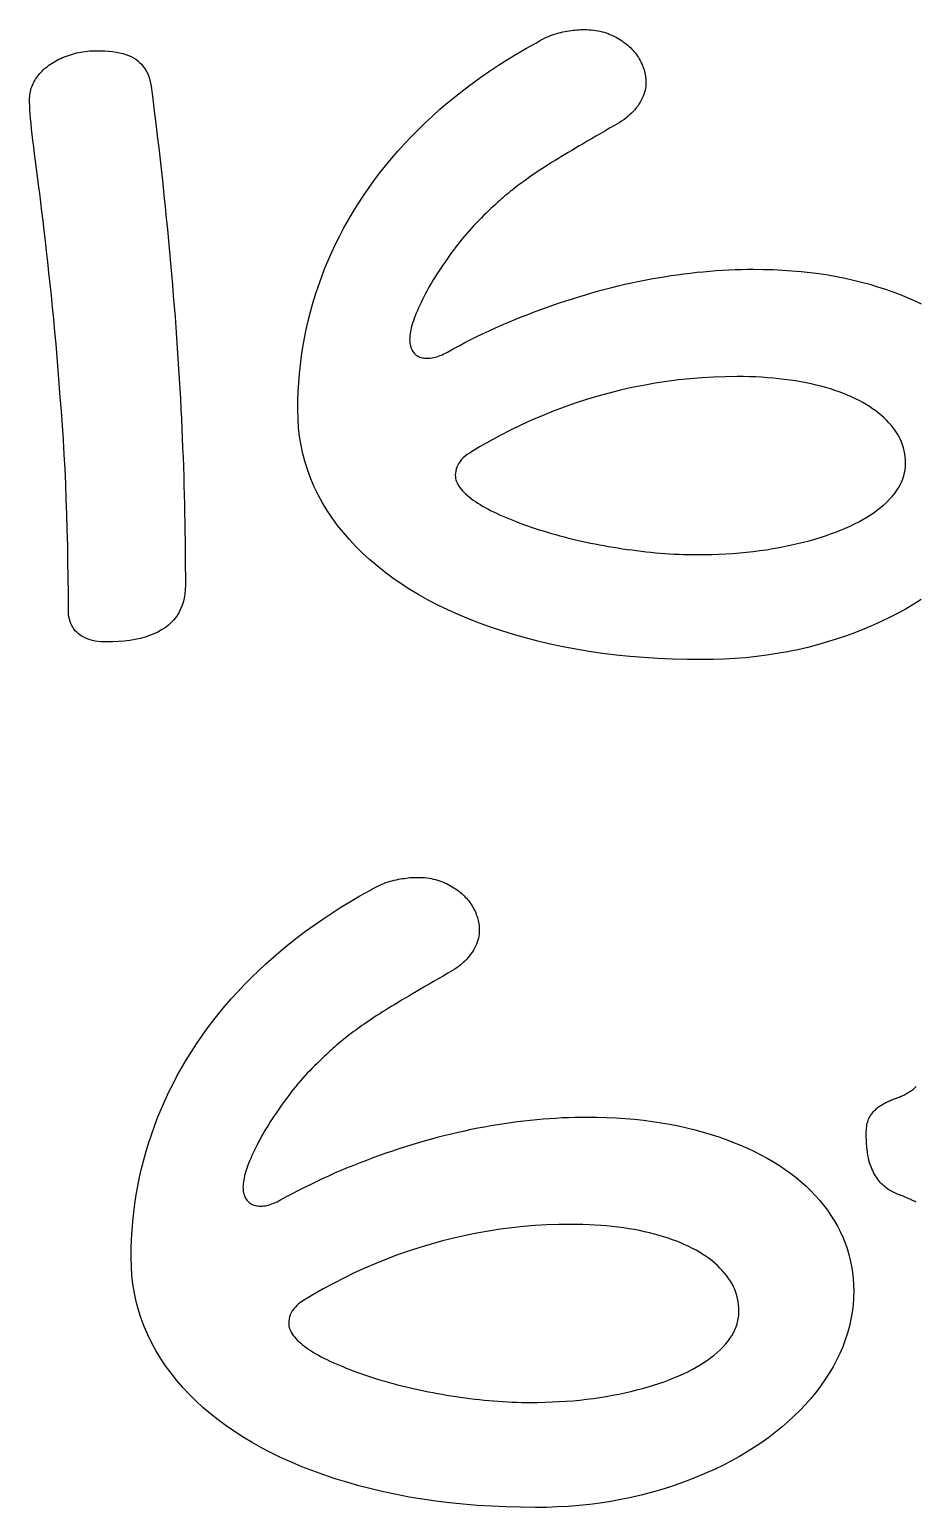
# Model space of a CAD drawing. Header units: millimetres. Extents: x 0 to 54.3, y 0.2 to 27.6.
# Drawn here: x 30.483 to 33.247, y 6.169 to 10.779 of the extents above; entities that cross this region are included whole.
import ezdxf

# ---------------------------------------------------------------- set-up
doc = ezdxf.new("R2010")
doc.units = ezdxf.units.MM

msp = doc.modelspace()

# ---------------------------------------------------------------- linework, layer by layer
for points in [[(33.2652, 9.0014), (33.242, 8.9868), (33.2181, 8.9726), (33.1935, 8.959), (33.1682, 8.9459), (33.1423, 8.9333), (33.1157, 8.9213), (33.0884, 8.9097), (33.0605, 8.8987), (33.0319, 8.8882), (33.0026, 8.8783), (32.9727, 8.8688), (32.9422, 8.86), (32.9113, 8.8519), (32.8801, 8.8446), (32.8484, 8.8381), (32.8164, 8.8324), (32.7839, 8.8274), (32.7511, 8.8232), (32.7179, 8.8197), (32.6842, 8.8171), (32.6502, 8.8151), (32.6158, 8.814), (32.581, 8.8136), (32.5347, 8.814), (32.4891, 8.8152), (32.4441, 8.8172), (32.3998, 8.82), (32.3562, 8.8236), (32.3132, 8.8281), (32.2709, 8.8333), (32.2292, 8.8393), (32.1882, 8.8462), (32.1478, 8.8538), (32.1081, 8.8622), (32.0691, 8.8715), (32.0308, 8.8814), (31.9934, 8.892), (31.957, 8.9032), (31.9215, 8.9151), (31.8869, 8.9276), (31.8532, 8.9407), (31.8204, 8.9544), (31.7885, 8.9688), (31.7576, 8.9838), (31.7276, 8.9994), (31.6984, 9.0157), (31.6702, 9.0326), (31.643, 9.0501), (31.6168, 9.0681), (31.5917, 9.0867), (31.5676, 9.1059), (31.5445, 9.1256), (31.5224, 9.1459), (31.5015, 9.1667), (31.4815, 9.1881), (31.4626, 9.21), (31.4447, 9.2325), (31.4279, 9.2556), (31.4121, 9.2792), (31.3974, 9.3033), (31.384, 9.3277), (31.3719, 9.3526), (31.3611, 9.3778), (31.3516, 9.4034), (31.3433, 9.4294), (31.3363, 9.4558), (31.3305, 9.4826), (31.3261, 9.5097), (31.3229, 9.5373), (31.321, 9.5652), (31.3204, 9.5935), (31.3207, 9.6216), (31.3217, 9.6497), (31.3233, 9.6777), (31.3256, 9.7055), (31.3286, 9.7333), (31.3322, 9.7611), (31.3364, 9.7887), (31.3413, 9.8162), (31.3469, 9.8437), (31.3531, 9.8711), (31.36, 9.8983), (31.3675, 9.9255), (31.3757, 9.9526), (31.3846, 9.9794), (31.394, 10.006), (31.4041, 10.0324), (31.4149, 10.0585), (31.4263, 10.0844), (31.4383, 10.1101), (31.451, 10.1356), (31.4644, 10.1609), (31.4783, 10.1859), (31.4929, 10.2107), (31.5082, 10.2353), (31.5241, 10.2597), (31.5406, 10.2838), (31.5578, 10.3076), (31.5756, 10.3311), (31.594, 10.3543), (31.613, 10.3773), (31.6327, 10.4), (31.653, 10.4225), (31.674, 10.4447), (31.6955, 10.4666), (31.7177, 10.4882), (31.7406, 10.5095), (31.764, 10.5306), (31.7881, 10.5513), (31.8129, 10.5716), (31.8383, 10.5915), (31.8643, 10.6111), (31.891, 10.6304), (31.9183, 10.6493), (31.9463, 10.6678), (31.9749, 10.686), (32.0042, 10.7038), (32.0341, 10.7212), (32.0646, 10.7383), (32.0646, 10.7383), (32.0709, 10.7421), (32.0771, 10.7457), (32.0834, 10.749), (32.0897, 10.7522), (32.0961, 10.7552), (32.1024, 10.7579), (32.1088, 10.7605), (32.1153, 10.7629), (32.1217, 10.765), (32.1282, 10.767), (32.1347, 10.7688), (32.1412, 10.7704), (32.1477, 10.7718), (32.1541, 10.7731), (32.1604, 10.7743), (32.1667, 10.7753), (32.1729, 10.7763), (32.179, 10.7771), (32.1851, 10.7777), (32.191, 10.7783), (32.1969, 10.7787), (32.2028, 10.779), (32.2085, 10.7792), (32.2142, 10.7793), (32.2215, 10.7792), (32.2288, 10.7789), (32.2359, 10.7783), (32.2429, 10.7776), (32.2497, 10.7767), (32.2565, 10.7755), (32.2631, 10.7741), (32.2696, 10.7726), (32.2759, 10.7708), (32.2822, 10.7688), (32.2883, 10.7666), (32.2943, 10.7642), (32.3002, 10.7616), (32.3059, 10.7589), (32.3114, 10.7561), (32.3169, 10.7532), (32.3221, 10.7501), (32.3272, 10.747), (32.3322, 10.7438), (32.337, 10.7404), (32.3417, 10.7369), (32.3462, 10.7334), (32.3506, 10.7297), (32.3548, 10.7259), (32.3589, 10.722), (32.3628, 10.718), (32.3666, 10.7139), (32.3702, 10.7097), (32.3736, 10.7055), (32.3769, 10.7012), (32.38, 10.6967), (32.3829, 10.6922), (32.3857, 10.6876), (32.3883, 10.683), (32.3908, 10.6782), (32.3931, 10.6733), (32.3953, 10.6685), (32.3972, 10.6636), (32.399, 10.6587), (32.4005, 10.6539), (32.4019, 10.649), (32.4031, 10.6442), (32.4042, 10.6394), (32.405, 10.6346), (32.4056, 10.6298), (32.4061, 10.625), (32.4064, 10.6202), (32.4065, 10.6155), (32.4063, 10.609), (32.4058, 10.6025), (32.4049, 10.5961), (32.4036, 10.5898), (32.402, 10.5835), (32.4, 10.5772), (32.3977, 10.571), (32.395, 10.5648), (32.3919, 10.5587), (32.3885, 10.5527), (32.3848, 10.5467), (32.3807, 10.5407), (32.3762, 10.5348), (32.3715, 10.5291), (32.3665, 10.5236), (32.3612, 10.5181), (32.3556, 10.5129), (32.3497, 10.5078), (32.3436, 10.5028), (32.3371, 10.498), (32.3304, 10.4933), (32.3234, 10.4888), (32.3161, 10.4844), (32.3085, 10.4802), (32.2933, 10.4714), (32.2785, 10.4628), (32.2641, 10.4545), (32.2502, 10.4463), (32.2366, 10.4384), (32.2235, 10.4308), (32.2108, 10.4233), (32.1985, 10.4161), (32.1867, 10.4091), (32.1753, 10.4023), (32.1642, 10.3957), (32.1536, 10.3894), (32.1434, 10.3832), (32.1334, 10.3771), (32.1236, 10.3711), (32.1142, 10.3652), (32.105, 10.3594), (32.096, 10.3537), (32.0873, 10.3482), (32.0789, 10.3427), (32.0707, 10.3373), (32.0628, 10.332), (32.0551, 10.3268), (32.0477, 10.3217), (32.0405, 10.3167), (32.0335, 10.3117), (32.0266, 10.3068), (32.0199, 10.3019), (32.0134, 10.2971), (32.007, 10.2923), (32.0007, 10.2876), (31.9947, 10.2829), (31.9888, 10.2783), (31.983, 10.2737), (31.9774, 10.2692), (31.972, 10.2647), (31.9667, 10.2602), (31.9613, 10.2557), (31.956, 10.251), (31.9507, 10.2463), (31.9453, 10.2415), (31.94, 10.2367), (31.9346, 10.2317), (31.9293, 10.2267), (31.924, 10.2217), (31.9186, 10.2165), (31.9133, 10.2113), (31.9079, 10.206), (31.9002, 10.1988), (31.8926, 10.1914), (31.885, 10.1838), (31.8775, 10.1761), (31.87, 10.1682), (31.8625, 10.1601), (31.8551, 10.1519), (31.8478, 10.1434), (31.8405, 10.1349), (31.8332, 10.1261), (31.826, 10.1171), (31.8189, 10.108), (31.8118, 10.0988), (31.8049, 10.0897), (31.7981, 10.0805), (31.7915, 10.0713), (31.785, 10.0622), (31.7786, 10.0531), (31.7724, 10.0439), (31.7663, 10.0348), (31.7603, 10.0257), (31.7545, 10.0167), (31.7488, 10.0076), (31.7432, 9.9985), (31.7378, 9.9895), (31.7326, 9.9806), (31.7275, 9.9717), (31.7227, 9.9628), (31.7179, 9.954), (31.7134, 9.9453), (31.709, 9.9367), (31.7049, 9.9281), (31.7008, 9.9196), (31.697, 9.9111), (31.6933, 9.9027), (31.6898, 9.8944), (31.6865, 9.8862), (31.6836, 9.8782), (31.6809, 9.8706), (31.6784, 9.8631), (31.6763, 9.8559), (31.6745, 9.849), (31.6729, 9.8423), (31.6716, 9.8358), (31.6706, 9.8296), (31.6699, 9.8236), (31.6695, 9.8179), (31.6693, 9.8125), (31.6694, 9.8081), (31.6697, 9.8039), (31.6702, 9.7998), (31.6709, 9.7959), (31.6718, 9.7921), (31.6729, 9.7884), (31.6742, 9.7849), (31.6757, 9.7816), (31.6774, 9.7784), (31.6792, 9.7754), (31.6813, 9.7725), (31.6836, 9.7697), (31.686, 9.7672), (31.6887, 9.7648), (31.6915, 9.7627), (31.6945, 9.7608), (31.6976, 9.7592), (31.7009, 9.7577), (31.7044, 9.7565), (31.7081, 9.7555), (31.712, 9.7547), (31.716, 9.7542), (31.7202, 9.7538), (31.7245, 9.7537), (31.7293, 9.7538), (31.7342, 9.7543), (31.7391, 9.7549), (31.7441, 9.7559), (31.7492, 9.7571), (31.7544, 9.7586), (31.7596, 9.7604), (31.7649, 9.7624), (31.7703, 9.7647), (31.7757, 9.7673), (31.7813, 9.7702), (31.7869, 9.7733), (31.805, 9.7833), (31.8234, 9.7931), (31.8419, 9.8028), (31.8605, 9.8123), (31.8794, 9.8216), (31.8984, 9.8307), (31.9175, 9.8397), (31.9368, 9.8485), (31.9563, 9.8571), (31.9759, 9.8655), (31.9957, 9.8738), (32.0156, 9.8819), (32.0357, 9.8898), (32.0558, 9.8975), (32.0759, 9.9051), (32.0961, 9.9124), (32.1163, 9.9195), (32.1365, 9.9264), (32.1568, 9.9331), (32.1771, 9.9397), (32.1974, 9.946), (32.2178, 9.9521), (32.2382, 9.9581), (32.2587, 9.9638), (32.2792, 9.9693), (32.2996, 9.9746), (32.3201, 9.9797), (32.3406, 9.9845), (32.3611, 9.9891), (32.3815, 9.9934), (32.402, 9.9975), (32.4225, 10.0014), (32.443, 10.005), (32.4634, 10.0084), (32.4839, 10.0116), (32.5044, 10.0146), (32.5248, 10.0173), (32.5452, 10.0197), (32.5654, 10.022), (32.5855, 10.024), (32.6055, 10.0257), (32.6255, 10.0272), (32.6453, 10.0285), (32.665, 10.0296), (32.6847, 10.0304), (32.7042, 10.031), (32.7237, 10.0314), (32.743, 10.0315), (32.7733, 10.0312), (32.8033, 10.0304), (32.8328, 10.029), (32.8619, 10.027), (32.8906, 10.0245), (32.9188, 10.0215), (32.9466, 10.0178), (32.9741, 10.0137), (33.0011, 10.0089), (33.0276, 10.0037), (33.0538, 9.9978), (33.0795, 9.9914), (33.1047, 9.9845), (33.1294, 9.9772), (33.1534, 9.9694), (33.1768, 9.9612), (33.1997, 9.9526), (33.2219, 9.9436), (33.2436, 9.9341), (33.2647, 9.9241)], [(33.2485, 7.1212), (33.245, 7.1231), (33.2415, 7.1249), (33.2379, 7.1267), (33.2343, 7.1284), (33.2305, 7.1302), (33.2267, 7.1319), (33.2228, 7.1336), (33.2188, 7.1354), (33.2148, 7.1371), (33.2107, 7.1387), (33.2065, 7.1404), (33.2022, 7.1421), (33.1979, 7.1437), (33.1935, 7.1454), (33.189, 7.1471), (33.1847, 7.1489), (33.1804, 7.1509), (33.1762, 7.153), (33.1721, 7.1552), (33.1681, 7.1576), (33.1641, 7.1601), (33.1602, 7.1628), (33.1564, 7.1656), (33.1527, 7.1685), (33.149, 7.1716), (33.1454, 7.1748), (33.1419, 7.1781), (33.1384, 7.1818), (33.1351, 7.1857), (33.1318, 7.1898), (33.1287, 7.1942), (33.1256, 7.1988), (33.1226, 7.2037), (33.1197, 7.2088), (33.1168, 7.2141), (33.1141, 7.2198), (33.1114, 7.2256), (33.1089, 7.2317), (33.1065, 7.2382), (33.1043, 7.245), (33.1023, 7.2522), (33.1005, 7.2598), (33.0989, 7.2678), (33.0975, 7.2762), (33.0964, 7.285), (33.0954, 7.2942), (33.0947, 7.3038), (33.0942, 7.3138), (33.0939, 7.3242), (33.0937, 7.335), (33.0938, 7.3408), (33.0941, 7.3464), (33.0946, 7.3519), (33.0952, 7.3571), (33.0961, 7.362), (33.0971, 7.3668), (33.0983, 7.3714), (33.0997, 7.3758), (33.1013, 7.3799), (33.103, 7.3838), (33.105, 7.3876), (33.1071, 7.3911), (33.1094, 7.3944), (33.1118, 7.3977), (33.1142, 7.4008), (33.1168, 7.4038), (33.1195, 7.4068), (33.1222, 7.4096), (33.1251, 7.4122), (33.1281, 7.4148), (33.1311, 7.4173), (33.1343, 7.4196), (33.1376, 7.4219), (33.1409, 7.424), (33.1444, 7.4261), (33.1478, 7.4281), (33.1513, 7.43), (33.1549, 7.4318), (33.1585, 7.4336), (33.1621, 7.4354), (33.1657, 7.437), (33.1694, 7.4387), (33.1731, 7.4402), (33.1769, 7.4417), (33.1807, 7.4431), (33.1846, 7.4445), (33.1884, 7.4459), (33.1922, 7.4473), (33.196, 7.4488), (33.1997, 7.4503), (33.2034, 7.4519), (33.207, 7.4536), (33.2107, 7.4554), (33.2142, 7.4572), (33.2178, 7.459), (33.2213, 7.4609), (33.2247, 7.4629), (33.2282, 7.465), (33.2315, 7.4671), (33.2348, 7.4693), (33.238, 7.4716), (33.241, 7.474), (33.244, 7.4764), (33.2469, 7.479), (33.2496, 7.4816)]]:
    msp.add_lwpolyline(points)
for points in [[(30.4835, 10.5603), (30.4836, 10.5656), (30.484, 10.5708), (30.4845, 10.576), (30.4853, 10.5812), (30.4863, 10.5862), (30.4875, 10.5912), (30.489, 10.5962), (30.4906, 10.601), (30.4925, 10.6059), (30.4946, 10.6106), (30.497, 10.6153), (30.4995, 10.6199), (30.5023, 10.6245), (30.5052, 10.6289), (30.5083, 10.6333), (30.5116, 10.6375), (30.5151, 10.6417), (30.5187, 10.6457), (30.5225, 10.6497), (30.5264, 10.6536), (30.5306, 10.6573), (30.5349, 10.661), (30.5394, 10.6645), (30.5441, 10.668), (30.5489, 10.6714), (30.5538, 10.6746), (30.5589, 10.6777), (30.5641, 10.6808), (30.5695, 10.6837), (30.575, 10.6865), (30.5806, 10.6892), (30.5864, 10.6917), (30.5923, 10.6942), (30.5983, 10.6966), (30.6045, 10.6988), (30.6108, 10.7009), (30.6172, 10.7029), (30.6237, 10.7048), (30.6302, 10.7064), (30.6368, 10.7079), (30.6435, 10.7092), (30.6502, 10.7103), (30.657, 10.7112), (30.6638, 10.712), (30.6707, 10.7126), (30.6777, 10.7131), (30.6847, 10.7133), (30.6918, 10.7134), (30.7055, 10.7132), (30.7185, 10.7127), (30.7309, 10.7117), (30.7427, 10.7104), (30.7538, 10.7088), (30.7644, 10.7067), (30.7743, 10.7043), (30.7836, 10.7015), (30.7923, 10.6984), (30.8004, 10.6949), (30.8079, 10.691), (30.8147, 10.6867), (30.821, 10.682), (30.8269, 10.677), (30.8324, 10.6715), (30.8374, 10.6655), (30.8421, 10.6592), (30.8463, 10.6524), (30.8501, 10.6452), (30.8535, 10.6376), (30.8564, 10.6296), (30.859, 10.6212), (30.8611, 10.6123), (30.8628, 10.603), (30.8677, 10.5637), (30.8726, 10.5248), (30.8773, 10.4862), (30.8819, 10.448), (30.8863, 10.4102), (30.8906, 10.3727), (30.8947, 10.3355), (30.8988, 10.2987), (30.9027, 10.2623), (30.9064, 10.2263), (30.91, 10.1906), (30.9135, 10.1552), (30.9169, 10.1202), (30.9201, 10.0854), (30.9232, 10.0509), (30.9263, 10.0167), (30.9292, 9.9828), (30.932, 9.9491), (30.9347, 9.9157), (30.9373, 9.8826), (30.9397, 9.8497), (30.9421, 9.8172), (30.9443, 9.7849), (30.9465, 9.7528), (30.9485, 9.721), (30.9504, 9.6895), (30.9522, 9.6581), (30.954, 9.627), (30.9556, 9.5961), (30.9571, 9.5654), (30.9586, 9.535), (30.9599, 9.5047), (30.9611, 9.4747), (30.9623, 9.4449), (30.9633, 9.4154), (30.9643, 9.386), (30.9651, 9.3569), (30.9659, 9.3279), (30.9666, 9.2991), (30.9672, 9.2704), (30.9678, 9.2419), (30.9683, 9.2135), (30.9687, 9.1854), (30.969, 9.1573), (30.9693, 9.1295), (30.9694, 9.1018), (30.9696, 9.0742), (30.9696, 9.0468), (30.9692, 9.0323), (30.9678, 9.0184), (30.9656, 9.0051), (30.9626, 8.9924), (30.9586, 8.9804), (30.9538, 8.969), (30.9481, 8.9581), (30.9415, 8.9479), (30.934, 8.9383), (30.9257, 8.9294), (30.9165, 8.921), (30.9064, 8.9133), (30.8955, 8.9062), (30.8837, 8.8997), (30.8712, 8.8938), (30.8578, 8.8886), (30.8437, 8.8839), (30.8287, 8.8799), (30.813, 8.8765), (30.7964, 8.8737), (30.779, 8.8716), (30.7609, 8.87), (30.7419, 8.8691), (30.7221, 8.8688), (30.7131, 8.869), (30.7044, 8.8695), (30.696, 8.8704), (30.688, 8.8717), (30.6803, 8.8733), (30.6729, 8.8753), (30.6659, 8.8776), (30.6592, 8.8803), (30.6528, 8.8833), (30.6468, 8.8867), (30.6411, 8.8905), (30.6358, 8.8946), (30.6308, 8.8991), (30.6262, 8.9039), (30.6221, 8.909), (30.6184, 8.9145), (30.6152, 8.9203), (30.6124, 8.9264), (30.61, 8.9329), (30.6081, 8.9397), (30.6065, 8.9469), (30.6055, 8.9543), (30.6048, 8.9621), (30.6046, 8.9703), (30.6045, 9.0211), (30.6041, 9.0713), (30.6034, 9.121), (30.6025, 9.1702), (30.6013, 9.2188), (30.5999, 9.267), (30.5982, 9.3145), (30.5963, 9.3616), (30.5941, 9.4081), (30.5916, 9.4541), (30.5889, 9.4996), (30.5859, 9.5445), (30.5828, 9.5887), (30.5795, 9.6322), (30.5763, 9.6748), (30.5729, 9.7165), (30.5695, 9.7575), (30.5661, 9.7976), (30.5626, 9.8368), (30.559, 9.8753), (30.5554, 9.9129), (30.5516, 9.9497), (30.5479, 9.9857), (30.5441, 10.0208), (30.5402, 10.055), (30.5365, 10.0883), (30.5328, 10.1207), (30.5291, 10.1521), (30.5255, 10.1825), (30.522, 10.212), (30.5186, 10.2405), (30.5152, 10.2681), (30.5118, 10.2947), (30.5086, 10.3204), (30.5054, 10.3451), (30.5022, 10.3689), (30.4992, 10.3916), (30.4965, 10.413), (30.494, 10.4333), (30.4918, 10.4523), (30.4899, 10.4701), (30.4882, 10.4866), (30.4868, 10.502), (30.4856, 10.5161), (30.4847, 10.529), (30.484, 10.5406), (30.4836, 10.5511), (30.4835, 10.5603)], [(33.2166, 9.4261), (33.2163, 9.4361), (33.2155, 9.446), (33.2142, 9.4557), (33.2124, 9.4653), (33.21, 9.4747), (33.207, 9.484), (33.2036, 9.4931), (33.1996, 9.5021), (33.1951, 9.5109), (33.19, 9.5196), (33.1844, 9.5281), (33.1783, 9.5365), (33.1717, 9.5447), (33.1647, 9.5527), (33.1573, 9.5605), (33.1494, 9.5681), (33.1412, 9.5756), (33.1325, 9.5828), (33.1234, 9.5898), (33.1138, 9.5966), (33.1039, 9.6033), (33.0935, 9.6097), (33.0827, 9.6159), (33.0715, 9.622), (33.0599, 9.6278), (33.0479, 9.6334), (33.0354, 9.6388), (33.0226, 9.6439), (33.0094, 9.6488), (32.9958, 9.6536), (32.9818, 9.658), (32.9674, 9.6623), (32.9526, 9.6664), (32.9375, 9.6702), (32.9219, 9.6738), (32.9059, 9.6771), (32.8896, 9.6803), (32.873, 9.6831), (32.8561, 9.6857), (32.8389, 9.688), (32.8215, 9.6901), (32.8037, 9.6918), (32.7857, 9.6933), (32.7674, 9.6946), (32.7488, 9.6955), (32.73, 9.6962), (32.7108, 9.6966), (32.6914, 9.6967), (32.6543, 9.6963), (32.6174, 9.695), (32.5807, 9.6929), (32.5441, 9.6899), (32.5076, 9.6861), (32.4712, 9.6814), (32.435, 9.6758), (32.399, 9.6694), (32.363, 9.6622), (32.3272, 9.6541), (32.2915, 9.6451), (32.256, 9.6353), (32.2207, 9.6247), (32.1858, 9.6133), (32.1512, 9.6012), (32.117, 9.5883), (32.0832, 9.5747), (32.0497, 9.5603), (32.0166, 9.5452), (31.9838, 9.5293), (31.9514, 9.5126), (31.9193, 9.4952), (31.8876, 9.4771), (31.8563, 9.4581), (31.8492, 9.4533), (31.8427, 9.4483), (31.8368, 9.4431), (31.8316, 9.4378), (31.8269, 9.4322), (31.8229, 9.4265), (31.8195, 9.4207), (31.8167, 9.4146), (31.8146, 9.4084), (31.813, 9.402), (31.8121, 9.3954), (31.8118, 9.3887), (31.812, 9.384), (31.8127, 9.3792), (31.8138, 9.3744), (31.8153, 9.3696), (31.8173, 9.3648), (31.8198, 9.36), (31.8227, 9.3552), (31.826, 9.3503), (31.8298, 9.3455), (31.834, 9.3406), (31.8387, 9.3357), (31.8438, 9.3308), (31.8493, 9.326), (31.8552, 9.3211), (31.8613, 9.3163), (31.8678, 9.3116), (31.8746, 9.3068), (31.8817, 9.3021), (31.8891, 9.2975), (31.8968, 9.2929), (31.9049, 9.2883), (31.9133, 9.2837), (31.922, 9.2792), (31.9311, 9.2748), (31.9404, 9.2703), (31.95, 9.2659), (31.9599, 9.2615), (31.97, 9.2571), (31.9805, 9.2528), (31.9912, 9.2485), (32.0021, 9.2442), (32.0134, 9.2399), (32.0249, 9.2357), (32.0367, 9.2315), (32.0487, 9.2273), (32.0611, 9.2231), (32.0736, 9.219), (32.0862, 9.215), (32.099, 9.2111), (32.1119, 9.2073), (32.1249, 9.2036), (32.1381, 9.2), (32.1513, 9.1965), (32.1647, 9.193), (32.1782, 9.1897), (32.1919, 9.1865), (32.2056, 9.1834), (32.2195, 9.1804), (32.2335, 9.1775), (32.2476, 9.1746), (32.2617, 9.1719), (32.2759, 9.1693), (32.2902, 9.1668), (32.3045, 9.1644), (32.319, 9.162), (32.3335, 9.1598), (32.348, 9.1577), (32.3627, 9.1557), (32.3774, 9.1537), (32.3922, 9.1519), (32.407, 9.1502), (32.4218, 9.1486), (32.4365, 9.1472), (32.4512, 9.146), (32.4658, 9.1449), (32.4804, 9.1439), (32.4949, 9.1431), (32.5093, 9.1424), (32.5238, 9.1419), (32.5381, 9.1415), (32.5524, 9.1413), (32.5667, 9.1412), (32.5894, 9.1414), (32.6119, 9.1418), (32.6341, 9.1426), (32.656, 9.1437), (32.6777, 9.1451), (32.6991, 9.1468), (32.7203, 9.1488), (32.7412, 9.1511), (32.7619, 9.1537), (32.7822, 9.1567), (32.8024, 9.1599), (32.8222, 9.1635), (32.8417, 9.1673), (32.8608, 9.1713), (32.8795, 9.1756), (32.8978, 9.1801), (32.9156, 9.1848), (32.9331, 9.1897), (32.9501, 9.1949), (32.9666, 9.2003), (32.9828, 9.2059), (32.9985, 9.2117), (33.0139, 9.2177), (33.0288, 9.224), (33.0432, 9.2305), (33.0571, 9.2371), (33.0704, 9.244), (33.0833, 9.251), (33.0956, 9.2582), (33.1073, 9.2656), (33.1186, 9.2732), (33.1293, 9.281), (33.1394, 9.2889), (33.1491, 9.2971), (33.1582, 9.3054), (33.1668, 9.3139), (33.1747, 9.3226), (33.182, 9.3314), (33.1886, 9.3403), (33.1944, 9.3493), (33.1996, 9.3585), (33.2041, 9.3678), (33.2079, 9.3772), (33.2111, 9.3867), (33.2135, 9.3964), (33.2152, 9.4062), (33.2163, 9.4161), (33.2166, 9.4261)], [(31.5447, 8.0935), (31.5509, 8.0973), (31.5572, 8.1008), (31.5635, 8.1042), (31.5698, 8.1073), (31.5762, 8.1103), (31.5825, 8.1131), (31.5889, 8.1157), (31.5953, 8.118), (31.6018, 8.1202), (31.6083, 8.1222), (31.6147, 8.124), (31.6213, 8.1255), (31.6278, 8.127), (31.6342, 8.1283), (31.6405, 8.1294), (31.6468, 8.1305), (31.653, 8.1314), (31.6591, 8.1322), (31.6651, 8.1329), (31.6711, 8.1335), (31.677, 8.1339), (31.6828, 8.1342), (31.6886, 8.1344), (31.6943, 8.1344), (31.7016, 8.1343), (31.7089, 8.134), (31.716, 8.1335), (31.723, 8.1328), (31.7298, 8.1318), (31.7366, 8.1307), (31.7432, 8.1293), (31.7497, 8.1277), (31.756, 8.1259), (31.7623, 8.1239), (31.7684, 8.1217), (31.7744, 8.1193), (31.7803, 8.1167), (31.786, 8.114), (31.7915, 8.1112), (31.7969, 8.1083), (31.8022, 8.1053), (31.8073, 8.1022), (31.8123, 8.0989), (31.8171, 8.0956), (31.8218, 8.0921), (31.8263, 8.0885), (31.8307, 8.0848), (31.8349, 8.081), (31.839, 8.0771), (31.8429, 8.0731), (31.8467, 8.0691), (31.8503, 8.0649), (31.8537, 8.0607), (31.857, 8.0563), (31.8601, 8.0519), (31.863, 8.0474), (31.8658, 8.0428), (31.8684, 8.0381), (31.8709, 8.0334), (31.8732, 8.0285), (31.8753, 8.0236), (31.8773, 8.0187), (31.8791, 8.0139), (31.8806, 8.009), (31.882, 8.0042), (31.8832, 7.9994), (31.8842, 7.9945), (31.8851, 7.9897), (31.8857, 7.9849), (31.8862, 7.9802), (31.8865, 7.9754), (31.8866, 7.9706), (31.8864, 7.9641), (31.8858, 7.9577), (31.8849, 7.9513), (31.8837, 7.9449), (31.8821, 7.9386), (31.8801, 7.9324), (31.8778, 7.9262), (31.8751, 7.92), (31.872, 7.9139), (31.8686, 7.9078), (31.8649, 7.9018), (31.8607, 7.8959), (31.8563, 7.89), (31.8516, 7.8843), (31.8466, 7.8787), (31.8413, 7.8733), (31.8357, 7.868), (31.8298, 7.8629), (31.8237, 7.8579), (31.8172, 7.8531), (31.8105, 7.8485), (31.8035, 7.8439), (31.7962, 7.8396), (31.7886, 7.8353), (31.7734, 7.8265), (31.7586, 7.818), (31.7442, 7.8096), (31.7303, 7.8015), (31.7167, 7.7936), (31.7036, 7.7859), (31.6909, 7.7785), (31.6786, 7.7712), (31.6668, 7.7642), (31.6553, 7.7574), (31.6443, 7.7509), (31.6337, 7.7445), (31.6235, 7.7383), (31.6135, 7.7322), (31.6037, 7.7263), (31.5943, 7.7204), (31.585, 7.7146), (31.5761, 7.7089), (31.5674, 7.7033), (31.5589, 7.6978), (31.5508, 7.6924), (31.5428, 7.6871), (31.5352, 7.6819), (31.5278, 7.6769), (31.5206, 7.6718), (31.5136, 7.6669), (31.5067, 7.6619), (31.5, 7.6571), (31.4934, 7.6522), (31.4871, 7.6475), (31.4808, 7.6428), (31.4748, 7.6381), (31.4689, 7.6335), (31.4631, 7.6289), (31.4575, 7.6244), (31.4521, 7.6199), (31.4468, 7.6154), (31.4414, 7.6108), (31.4361, 7.6062), (31.4308, 7.6015), (31.4254, 7.5967), (31.4201, 7.5918), (31.4147, 7.5869), (31.4094, 7.5819), (31.404, 7.5768), (31.3987, 7.5717), (31.3934, 7.5664), (31.388, 7.5611), (31.3803, 7.5539), (31.3727, 7.5465), (31.3651, 7.539), (31.3576, 7.5312), (31.3501, 7.5233), (31.3426, 7.5153), (31.3352, 7.507), (31.3279, 7.4986), (31.3206, 7.49), (31.3133, 7.4812), (31.3061, 7.4723), (31.299, 7.4632), (31.2919, 7.454), (31.285, 7.4448), (31.2782, 7.4357), (31.2716, 7.4265), (31.2651, 7.4174), (31.2587, 7.4082), (31.2525, 7.3991), (31.2464, 7.39), (31.2404, 7.3809), (31.2346, 7.3718), (31.2289, 7.3627), (31.2233, 7.3537), (31.2179, 7.3447), (31.2127, 7.3357), (31.2076, 7.3268), (31.2027, 7.318), (31.198, 7.3092), (31.1935, 7.3005), (31.1891, 7.2919), (31.1849, 7.2833), (31.1809, 7.2747), (31.1771, 7.2663), (31.1734, 7.2579), (31.1699, 7.2495), (31.1666, 7.2413), (31.1636, 7.2334), (31.1609, 7.2257), (31.1585, 7.2183), (31.1564, 7.2111), (31.1545, 7.2041), (31.153, 7.1974), (31.1517, 7.191), (31.1507, 7.1848), (31.15, 7.1788), (31.1496, 7.1731), (31.1494, 7.1676), (31.1495, 7.1633), (31.1498, 7.159), (31.1503, 7.1549), (31.151, 7.151), (31.1519, 7.1472), (31.153, 7.1436), (31.1543, 7.1401), (31.1558, 7.1368), (31.1574, 7.1336), (31.1593, 7.1305), (31.1614, 7.1276), (31.1637, 7.1249), (31.1661, 7.1223), (31.1688, 7.12), (31.1716, 7.1179), (31.1746, 7.116), (31.1777, 7.1143), (31.181, 7.1129), (31.1845, 7.1117), (31.1882, 7.1107), (31.1921, 7.1099), (31.1961, 7.1093), (31.2003, 7.109), (31.2046, 7.1089), (31.2094, 7.109), (31.2143, 7.1094), (31.2192, 7.1101), (31.2242, 7.111), (31.2293, 7.1123), (31.2344, 7.1138), (31.2397, 7.1155), (31.245, 7.1176), (31.2504, 7.1199), (31.2558, 7.1225), (31.2613, 7.1253), (31.2669, 7.1285), (31.2851, 7.1385), (31.3035, 7.1483), (31.322, 7.1579), (31.3406, 7.1674), (31.3595, 7.1767), (31.3784, 7.1859), (31.3976, 7.1948), (31.4169, 7.2036), (31.4364, 7.2123), (31.456, 7.2207), (31.4758, 7.229), (31.4957, 7.2371), (31.5158, 7.245), (31.5359, 7.2527), (31.556, 7.2602), (31.5762, 7.2675), (31.5964, 7.2747), (31.6166, 7.2816), (31.6369, 7.2883), (31.6572, 7.2948), (31.6775, 7.3012), (31.6979, 7.3073), (31.7183, 7.3132), (31.7388, 7.319), (31.7593, 7.3245), (31.7797, 7.3298), (31.8002, 7.3348), (31.8207, 7.3396), (31.8412, 7.3442), (31.8616, 7.3486), (31.8821, 7.3527), (31.9026, 7.3566), (31.9231, 7.3602), (31.9435, 7.3636), (31.964, 7.3668), (31.9845, 7.3697), (32.0049, 7.3724), (32.0252, 7.3749), (32.0455, 7.3771), (32.0656, 7.3791), (32.0856, 7.3809), (32.1056, 7.3824), (32.1254, 7.3837), (32.1451, 7.3848), (32.1648, 7.3856), (32.1843, 7.3862), (32.2037, 7.3865), (32.2231, 7.3866), (32.2534, 7.3864), (32.2834, 7.3855), (32.3129, 7.3841), (32.342, 7.3822), (32.3707, 7.3797), (32.3989, 7.3766), (32.4267, 7.373), (32.4541, 7.3688), (32.4811, 7.3641), (32.5077, 7.3588), (32.5339, 7.353), (32.5596, 7.3466), (32.5848, 7.3397), (32.6095, 7.3324), (32.6335, 7.3246), (32.6569, 7.3164), (32.6798, 7.3078), (32.702, 7.2987), (32.7237, 7.2892), (32.7448, 7.2793), (32.7652, 7.269), (32.7851, 7.2582), (32.8044, 7.2469), (32.8231, 7.2353), (32.8412, 7.2232), (32.8585, 7.2107), (32.8752, 7.1978), (32.8912, 7.1845), (32.9064, 7.1708), (32.921, 7.1567), (32.9349, 7.1422), (32.9481, 7.1273), (32.9607, 7.1119), (32.9725, 7.0962), (32.9836, 7.08), (32.994, 7.0635), (33.0037, 7.0466), (33.0125, 7.0294), (33.0205, 7.012), (33.0277, 6.9943), (33.034, 6.9764), (33.0394, 6.9582), (33.0441, 6.9397), (33.0479, 6.921), (33.0508, 6.9021), (33.0529, 6.8828), (33.0542, 6.8633), (33.0546, 6.8436), (33.054, 6.8214), (33.0525, 6.7994), (33.0498, 6.7775), (33.0461, 6.7557), (33.0413, 6.7341), (33.0354, 6.7127), (33.0285, 6.6914), (33.0206, 6.6703), (33.0115, 6.6493), (33.0014, 6.6284), (32.9902, 6.6077), (32.978, 6.5872), (32.9649, 6.5669), (32.9509, 6.5471), (32.9362, 6.5276), (32.9206, 6.5086), (32.9043, 6.4901), (32.8872, 6.4719), (32.8693, 6.4542), (32.8506, 6.4368), (32.8311, 6.4199), (32.8108, 6.4034), (32.7898, 6.3874), (32.7679, 6.3717), (32.7453, 6.3566), (32.7221, 6.3419), (32.6981, 6.3278), (32.6735, 6.3142), (32.6483, 6.3011), (32.6224, 6.2885), (32.5958, 6.2764), (32.5685, 6.2649), (32.5406, 6.2539), (32.512, 6.2434), (32.4827, 6.2334), (32.4528, 6.224), (32.4223, 6.2151), (32.3914, 6.2071), (32.3602, 6.1998), (32.3285, 6.1933), (32.2965, 6.1875), (32.264, 6.1826), (32.2312, 6.1783), (32.198, 6.1749), (32.1643, 6.1722), (32.1303, 6.1703), (32.0959, 6.1691), (32.0611, 6.1688), (32.0148, 6.1692), (31.9692, 6.1704), (31.9242, 6.1724), (31.8799, 6.1752), (31.8363, 6.1788), (31.7933, 6.1832), (31.751, 6.1885), (31.7093, 6.1945), (31.6683, 6.2013), (31.6279, 6.2089), (31.5882, 6.2174), (31.5492, 6.2266), (31.5109, 6.2366), (31.4735, 6.2472), (31.4371, 6.2584), (31.4016, 6.2703), (31.367, 6.2827), (31.3333, 6.2958), (31.3005, 6.3096), (31.2686, 6.324), (31.2377, 6.339), (31.2076, 6.3546), (31.1785, 6.3709), (31.1503, 6.3878), (31.1231, 6.4053), (31.0969, 6.4233), (31.0718, 6.4419), (31.0476, 6.4611), (31.0246, 6.4808), (31.0025, 6.501), (30.9815, 6.5219), (30.9616, 6.5433), (30.9427, 6.5652), (30.9248, 6.5877), (30.9079, 6.6108), (30.8921, 6.6344), (30.8775, 6.6584), (30.8641, 6.6829), (30.852, 6.7078), (30.8412, 6.733), (30.8317, 6.7586), (30.8234, 6.7846), (30.8164, 6.811), (30.8106, 6.8377), (30.8062, 6.8649), (30.803, 6.8924), (30.8011, 6.9203), (30.8004, 6.9486), (30.8008, 6.9768), (30.8018, 7.0048), (30.8034, 7.0328), (30.8057, 7.0607), (30.8086, 7.0885), (30.8122, 7.1162), (30.8165, 7.1438), (30.8214, 7.1714), (30.827, 7.1988), (30.8332, 7.2262), (30.8401, 7.2535), (30.8476, 7.2807), (30.8558, 7.3077), (30.8646, 7.3346), (30.8741, 7.3611), (30.8842, 7.3875), (30.895, 7.4137), (30.9064, 7.4396), (30.9184, 7.4653), (30.9311, 7.4908), (30.9444, 7.5161), (30.9584, 7.5411), (30.973, 7.5659), (30.9883, 7.5905), (31.0042, 7.6148), (31.0207, 7.6389), (31.0379, 7.6627), (31.0557, 7.6863), (31.0741, 7.7095), (31.0931, 7.7325), (31.1128, 7.7552), (31.1331, 7.7777), (31.154, 7.7998), (31.1756, 7.8217), (31.1978, 7.8433), (31.2207, 7.8647), (31.2441, 7.8857), (31.2682, 7.9064), (31.293, 7.9267), (31.3184, 7.9467), (31.3444, 7.9663), (31.3711, 7.9856), (31.3984, 8.0044), (31.4264, 8.023), (31.455, 8.0411), (31.4843, 8.0589), (31.5142, 8.0764), (31.5447, 8.0935)], [(32.6967, 6.7813), (32.6964, 6.7913), (32.6956, 6.8011), (32.6943, 6.8109), (32.6924, 6.8204), (32.69, 6.8299), (32.6871, 6.8391), (32.6837, 6.8482), (32.6797, 6.8572), (32.6752, 6.8661), (32.6701, 6.8747), (32.6645, 6.8833), (32.6584, 6.8916), (32.6518, 6.8999), (32.6448, 6.9079), (32.6374, 6.9157), (32.6295, 6.9233), (32.6213, 6.9307), (32.6126, 6.9379), (32.6035, 6.945), (32.5939, 6.9518), (32.584, 6.9584), (32.5736, 6.9648), (32.5628, 6.9711), (32.5516, 6.9771), (32.54, 6.9829), (32.5279, 6.9885), (32.5155, 6.9939), (32.5027, 6.9991), (32.4895, 7.004), (32.4759, 7.0087), (32.4619, 7.0132), (32.4475, 7.0175), (32.4327, 7.0215), (32.4176, 7.0253), (32.402, 7.0289), (32.386, 7.0323), (32.3697, 7.0354), (32.3531, 7.0383), (32.3362, 7.0409), (32.319, 7.0432), (32.3016, 7.0452), (32.2838, 7.047), (32.2658, 7.0485), (32.2475, 7.0497), (32.2289, 7.0507), (32.21, 7.0514), (32.1909, 7.0518), (32.1714, 7.0519), (32.1344, 7.0515), (32.0975, 7.0502), (32.0608, 7.0481), (32.0242, 7.0451), (31.9877, 7.0412), (31.9513, 7.0365), (31.9151, 7.031), (31.879, 7.0246), (31.8431, 7.0173), (31.8073, 7.0092), (31.7716, 7.0003), (31.7361, 6.9905), (31.7008, 6.9799), (31.6659, 6.9685), (31.6313, 6.9564), (31.5971, 6.9435), (31.5633, 6.9299), (31.5298, 6.9155), (31.4967, 6.9003), (31.4639, 6.8844), (31.4315, 6.8678), (31.3994, 6.8504), (31.3677, 6.8322), (31.3364, 6.8133), (31.3293, 6.8085), (31.3228, 6.8035), (31.3169, 6.7983), (31.3117, 6.7929), (31.307, 6.7874), (31.303, 6.7817), (31.2996, 6.7758), (31.2968, 6.7698), (31.2947, 6.7636), (31.2931, 6.7572), (31.2922, 6.7506), (31.2919, 6.7439), (31.2921, 6.7391), (31.2928, 6.7343), (31.2939, 6.7296), (31.2954, 6.7248), (31.2974, 6.72), (31.2999, 6.7152), (31.3028, 6.7103), (31.3061, 6.7055), (31.3099, 6.7006), (31.3141, 6.6958), (31.3188, 6.6909), (31.3239, 6.686), (31.3294, 6.6811), (31.3352, 6.6763), (31.3414, 6.6715), (31.3479, 6.6667), (31.3546, 6.662), (31.3618, 6.6573), (31.3692, 6.6526), (31.3769, 6.648), (31.385, 6.6434), (31.3934, 6.6389), (31.4021, 6.6344), (31.4112, 6.6299), (31.4205, 6.6255), (31.4301, 6.6211), (31.44, 6.6167), (31.4501, 6.6123), (31.4606, 6.608), (31.4713, 6.6037), (31.4822, 6.5994), (31.4935, 6.5951), (31.505, 6.5909), (31.5168, 6.5866), (31.5288, 6.5824), (31.5411, 6.5783), (31.5537, 6.5742), (31.5663, 6.5702), (31.5791, 6.5663), (31.592, 6.5625), (31.605, 6.5587), (31.6181, 6.5551), (31.6314, 6.5516), (31.6448, 6.5482), (31.6583, 6.5449), (31.672, 6.5417), (31.6857, 6.5386), (31.6996, 6.5355), (31.7136, 6.5326), (31.7277, 6.5298), (31.7418, 6.5271), (31.756, 6.5245), (31.7703, 6.5219), (31.7846, 6.5195), (31.7991, 6.5172), (31.8136, 6.515), (31.8281, 6.5128), (31.8428, 6.5108), (31.8575, 6.5089), (31.8723, 6.5071), (31.8871, 6.5054), (31.9019, 6.5038), (31.9166, 6.5024), (31.9313, 6.5011), (31.9459, 6.5), (31.9605, 6.499), (31.975, 6.4982), (31.9894, 6.4976), (32.0039, 6.497), (32.0182, 6.4967), (32.0325, 6.4964), (32.0468, 6.4964), (32.0695, 6.4965), (32.092, 6.497), (32.1142, 6.4978), (32.1361, 6.4988), (32.1578, 6.5002), (32.1792, 6.5019), (32.2004, 6.5039), (32.2213, 6.5063), (32.2419, 6.5089), (32.2623, 6.5118), (32.2824, 6.5151), (32.3023, 6.5186), (32.3218, 6.5225), (32.3409, 6.5265), (32.3596, 6.5308), (32.3779, 6.5353), (32.3957, 6.54), (32.4131, 6.5449), (32.4301, 6.5501), (32.4467, 6.5554), (32.4629, 6.561), (32.4786, 6.5669), (32.494, 6.5729), (32.5089, 6.5792), (32.5233, 6.5856), (32.5372, 6.5923), (32.5505, 6.5991), (32.5634, 6.6062), (32.5757, 6.6134), (32.5874, 6.6208), (32.5986, 6.6284), (32.6094, 6.6361), (32.6195, 6.6441), (32.6292, 6.6522), (32.6383, 6.6606), (32.6468, 6.6691), (32.6548, 6.6778), (32.6621, 6.6865), (32.6687, 6.6955), (32.6745, 6.7045), (32.6797, 6.7137), (32.6842, 6.7229), (32.688, 6.7324), (32.6912, 6.7419), (32.6936, 6.7515), (32.6953, 6.7613), (32.6963, 6.7712), (32.6967, 6.7813)]]:
    msp.add_lwpolyline(points, close=True)

doc.saveas('drawing.dxf')
